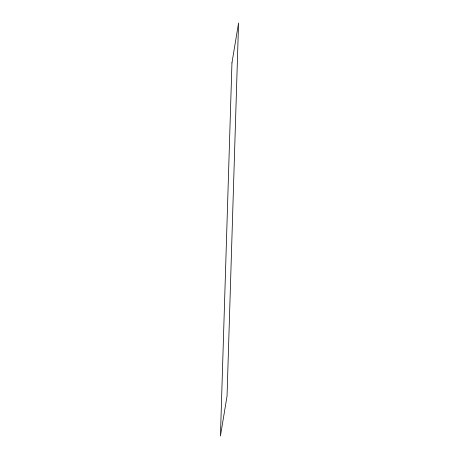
<?xml version="1.0" encoding="UTF-8"?>
<svg xmlns="http://www.w3.org/2000/svg" width="459" height="459" viewBox="0 0 459 459"><rect width="100%" height="100%" fill="white"/><g stroke="black" fill="none" stroke-linecap="round" stroke-linejoin="round"><path stroke-width="0.69" d="M231.956 62.889L220.435 436.05L227.044 396.111L238.565 22.95L231.956 62.889"/></g></svg>
